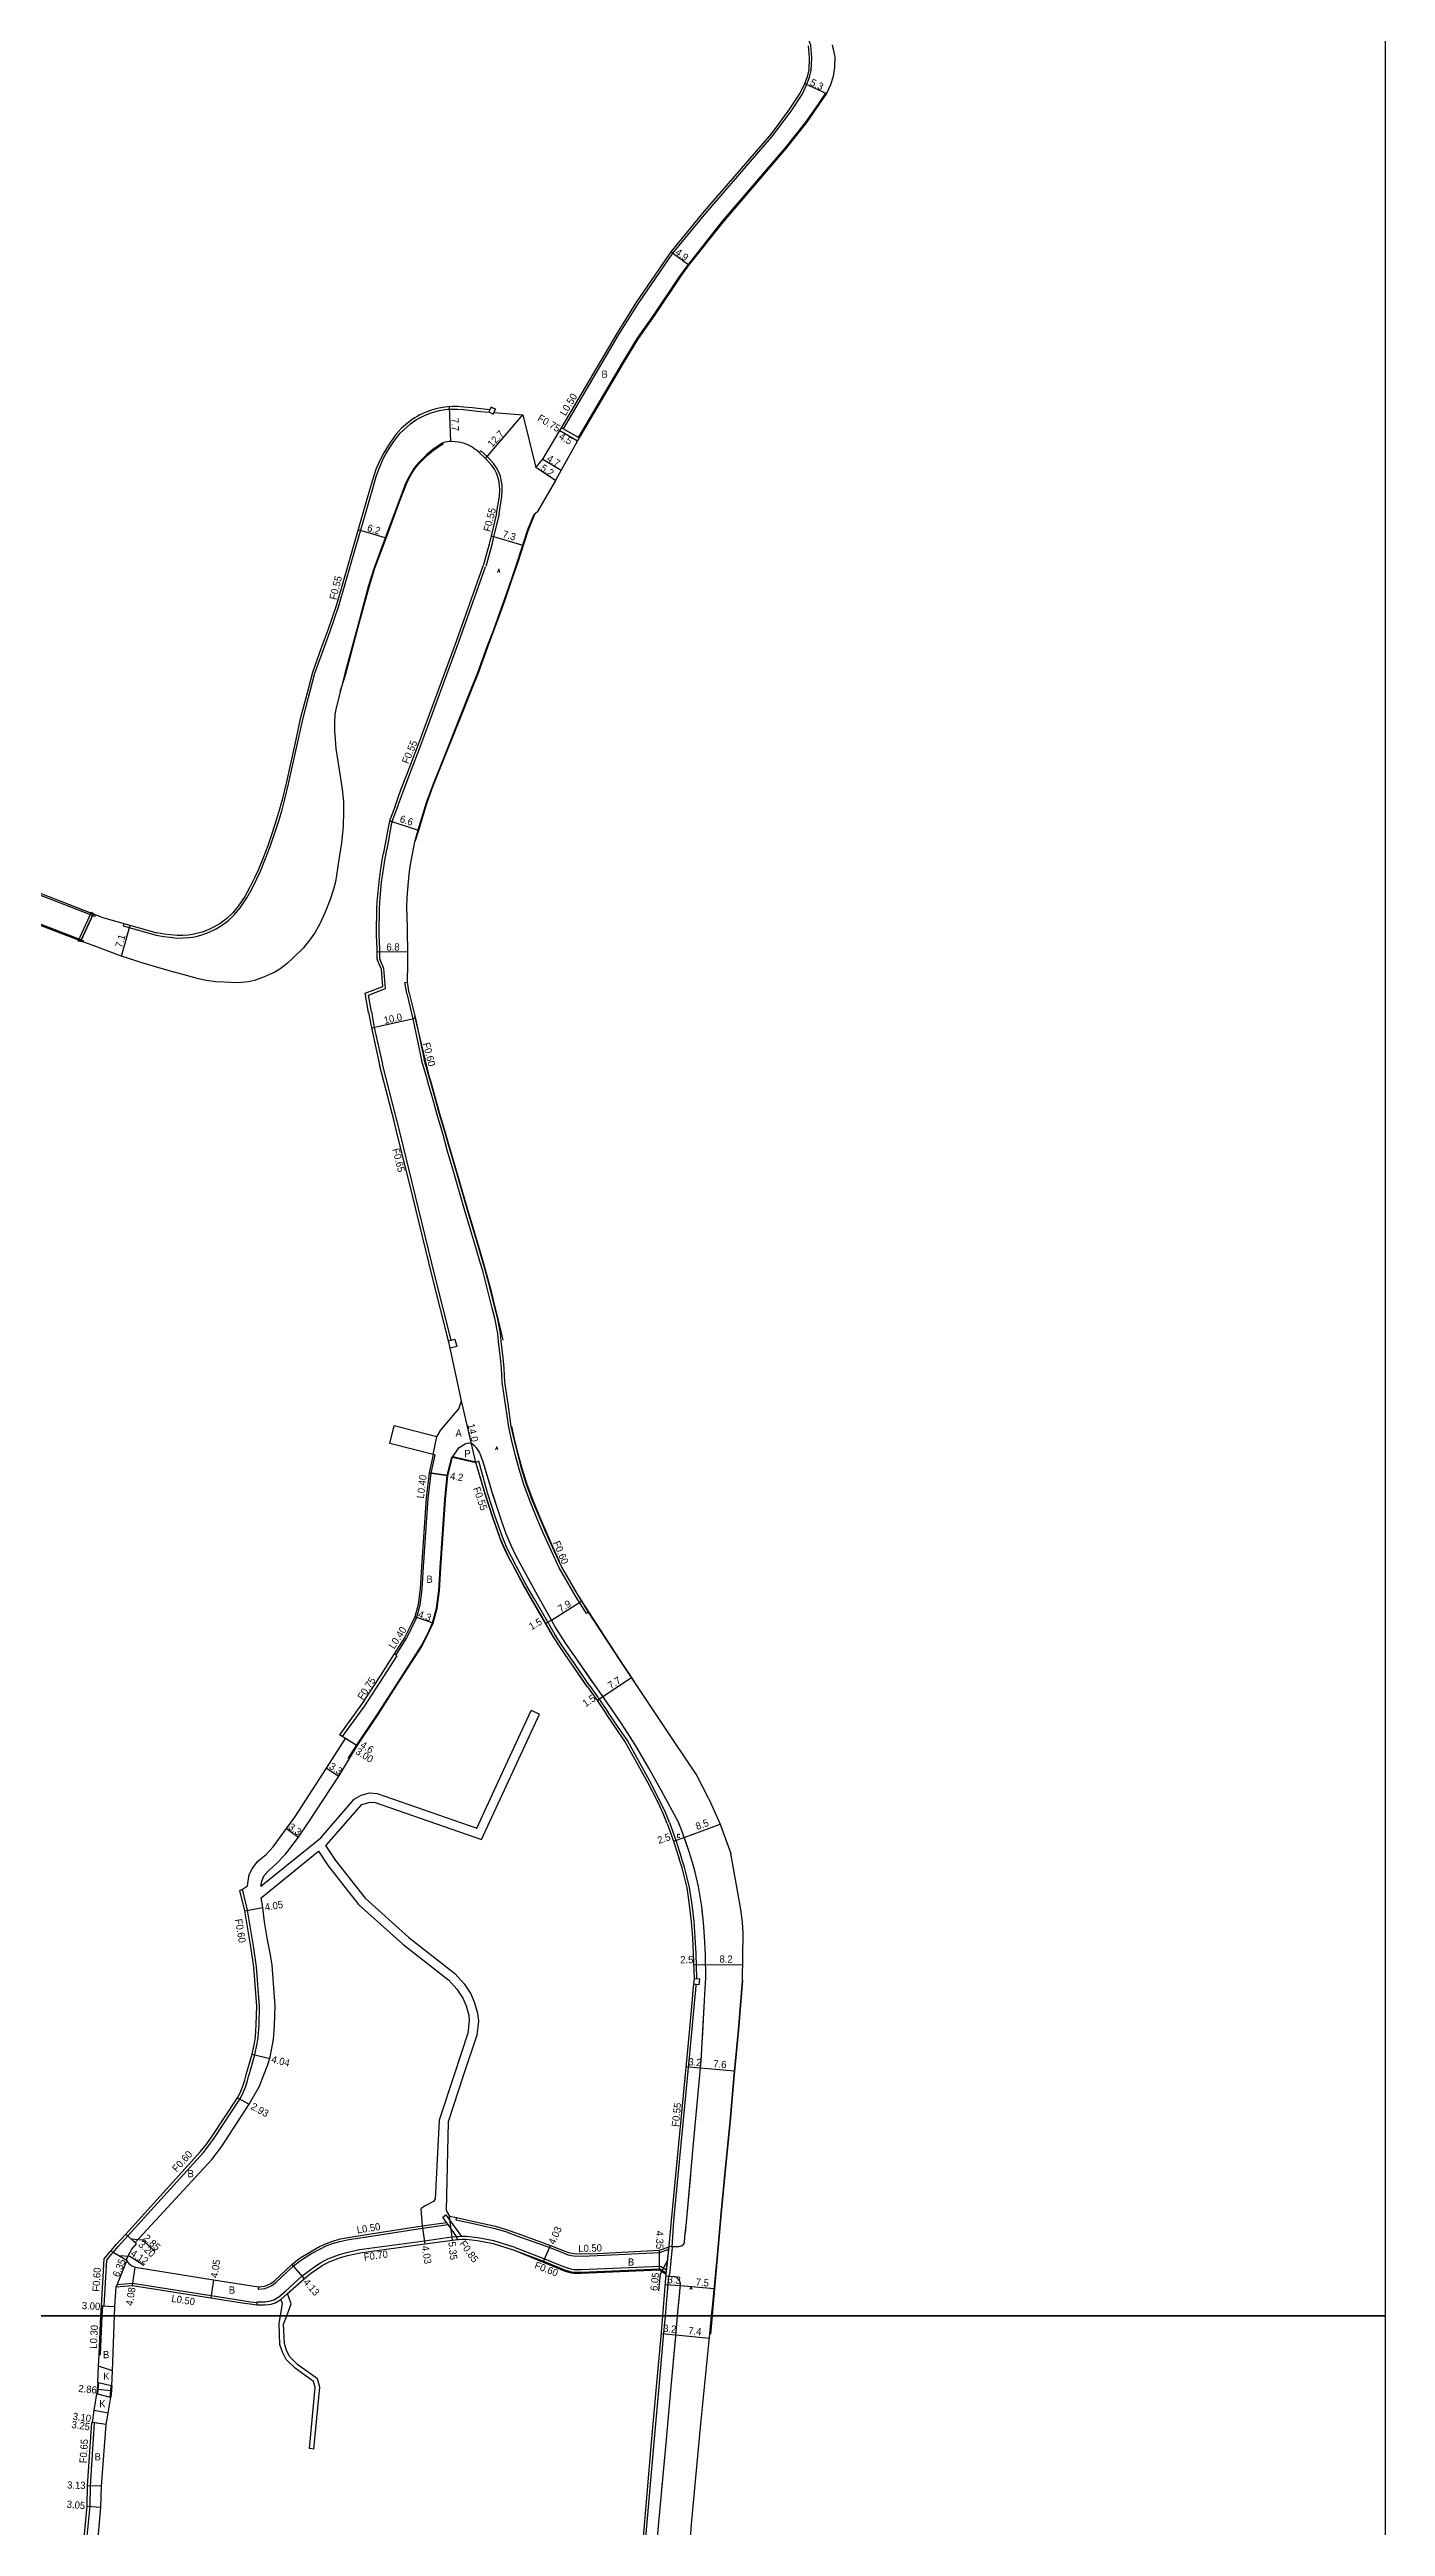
# Model space of a CAD drawing. Header units: metres. Extents: x -25600 to -24000, y -82800 to -81000.
# Drawn here: x -24296 to -24000, y -82247 to -81698 of the extents above; entities that cross this region are included whole.
import ezdxf

# ---------------------------------------------------------------- set-up
doc = ezdxf.new("R2010")
doc.units = ezdxf.units.M
doc.header["$LTSCALE"] = 2.5
for name, color, linetype in [('側溝・桝', 7, 'Continuous'), ('図郭', 7, 'Continuous'), ('幅員', 7, 'Continuous'), ('歩道・分離帯・安全施設', 7, 'Continuous'), ('舗装', 7, 'Continuous'), ('道路', 7, 'Continuous')]:
    doc.layers.add(name, color=color, linetype=linetype)
doc.styles.get("Standard").update_dxf_attribs({"font": ''})
doc.styles.add('YOKO_DECO', font='txt.shx', dxfattribs={"bigfont": 'extfont.shx'})
doc.styles.get('Standard').set_extended_font_data('@MS PGothic')

msp = doc.modelspace()

# ---------------------------------------------------------------- linework, layer by layer
at = {"layer": '側溝・桝'}
for points in [[(-24182.03, -81782.31), (-24169.76, -81761.46), (-24165.52, -81754.67), (-24157.82, -81743.44), (-24150.43, -81734.47), (-24135.95, -81717.79), (-24134.5, -81715.83), (-24131.65, -81711.99), (-24129.17, -81708.3), (-24128.12, -81706.03), (-24127.56, -81704.48), (-24127.17, -81702.98), (-24127.02, -81700.19), (-24127.28, -81697.39), (-24128.82, -81693.54), (-24130.38, -81690.65), (-24132.02, -81688.31), (-24133.89, -81686.31), (-24135.48, -81684.94), (-24139.06, -81682.85), (-24141.26, -81681.32)], [(-24756.43, -81716.39), (-24754.19, -81717.24), (-24719.94, -81730.46), (-24671, -81749.28), (-24624.94, -81766.81), (-24578.21, -81784.67), (-24529.8, -81803.21), (-24482.82, -81821.13), (-24435.14, -81839.33), (-24388.18, -81857.33), (-24339.94, -81875.86), (-24312.39, -81886.37), (-24288.4, -81895.58), (-24288.5, -81895.86)], [(-24272.23, -81894.41), (-24270.56, -81894.69), (-24269.13, -81894.87), (-24267.59, -81895.03), (-24266.33, -81895.02), (-24265.01, -81894.93), (-24264.11, -81894.8), (-24263.1, -81894.58), (-24261.89, -81894.24), (-24260.49, -81893.72), (-24259.12, -81893.07), (-24257.75, -81892.25), (-24256.26, -81891.12), (-24254.88, -81889.82), (-24253.65, -81888.34), (-24252.15, -81886.13), (-24251.1, -81884.19), (-24249.99, -81881.96), (-24249.14, -81880.2), (-24248.02, -81877.46), (-24247.03, -81874.79), (-24246.07, -81871.93), (-24245.04, -81868.86), (-24244.37, -81866.62), (-24243.84, -81864.58), (-24242.88, -81860.58), (-24242.04, -81856.92), (-24241.02, -81852.24), (-24239.8, -81846.66), (-24238.51, -81841.78), (-24237.1, -81836.41), (-24235.22, -81831.18), (-24233.74, -81827.09), (-24231.81, -81821.48), (-24228.98, -81811.73), (-24225.91, -81801.1), (-24224.3, -81795.54), (-24223.52, -81792.88), (-24223.04, -81791.49), (-24222.53, -81790.2), (-24221.95, -81788.96), (-24221.38, -81787.88), (-24220.51, -81786.46), (-24219.9, -81785.56), (-24219.26, -81784.63), (-24218.71, -81783.92), (-24218.19, -81783.31), (-24217.5, -81782.58), (-24216.69, -81781.84), (-24215.9, -81781.23), (-24215.23, -81780.72), (-24214.66, -81780.35), (-24214.14, -81780.04), (-24213.57, -81779.74), (-24212.97, -81779.43), (-24212.28, -81779.14), (-24211.35, -81778.78), (-24210.35, -81778.48), (-24209.54, -81778.27), (-24208.68, -81778.11), (-24207.67, -81777.98), (-24206.61, -81777.94), (-24205.54, -81777.96), (-24204.19, -81778.04), (-24202.36, -81778.26), (-24200.41, -81778.45), (-24198.46, -81778.64)], [(-24182.84, -81782.7), (-24178.96, -81784.99)], [(-24182.46, -81782.06), (-24182.03, -81782.31), (-24178.58, -81784.34)], [(-24196.31, -81801.17), (-24196.3, -81801.13), (-24195.69, -81797.3), (-24195.61, -81795.72), (-24195.64, -81794.8), (-24195.74, -81793.96), (-24196.03, -81792.76), (-24196.39, -81791.88), (-24196.87, -81790.94), (-24197.46, -81790.09), (-24198.9, -81788.5), (-24200.32, -81787.18), (-24200.7, -81787.59)], [(-24196.31, -81801.17), (-24197.51, -81806.12), (-24197.94, -81807.96), (-24199.28, -81812.8)], [(-24218.82, -81866), (-24217.51, -81862.41), (-24216.33, -81859.26), (-24213.44, -81851.73), (-24205.24, -81829.47), (-24199.29, -81812.84)], [(-24218.83, -81866.02), (-24219.88, -81868.9), (-24220.2, -81869.99), (-24221.2, -81875.46)], [(-24222.81, -81896.71), (-24222.82, -81896.44), (-24222.88, -81893.84), (-24222.8, -81888.63), (-24222.75, -81887.04), (-24222.32, -81882.67), (-24222, -81880.28), (-24221.64, -81877.86), (-24221.2, -81875.46)], [(-24285.73, -81889.91), (-24285.86, -81890.24), (-24293.8, -81887.16), (-24302.59, -81883.75)], [(-24279.41, -81891.82), (-24279.57, -81892.36), (-24272.23, -81894.41)], [(-24224.58, -81911.39), (-24225.25, -81907.65), (-24221.43, -81906.22), (-24221.84, -81901.76), (-24222.65, -81899.82)], [(-24222.81, -81896.71), (-24222.79, -81899.45), (-24222.65, -81899.82)], [(-24216.77, -81907.31), (-24217.2, -81904.9), (-24216.61, -81904.8)], [(-24224.58, -81911.39), (-24223.97, -81914.8), (-24222.15, -81922.95)], [(-24216.77, -81907.31), (-24215.39, -81912.95), (-24213.47, -81922.07)], [(-24206.9, -81984.04), (-24210.53, -81969.73), (-24215.55, -81949.16), (-24218.16, -81938.55), (-24218.95, -81935.37), (-24222.15, -81922.95)], [(-24176.47, -82044.24), (-24176.97, -82044.56), (-24179.25, -82040.94), (-24181.18, -82037.59), (-24183, -82034.41), (-24184.73, -82030.78), (-24186.35, -82027.17), (-24187.71, -82023.98), (-24189.43, -82019.78), (-24190.83, -82015.97), (-24191.89, -82012.63), (-24192.74, -82009.34), (-24193.56, -82006.06), (-24194.18, -82003.27), (-24194.9, -81998.25), (-24195.23, -81995.83), (-24195.59, -81993.35), (-24195.68, -81991.9), (-24195.8, -81990.26), (-24195.98, -81988.01), (-24196.46, -81984.36), (-24196.6, -81982.56), (-24197.25, -81979.18), (-24197.85, -81976.95), (-24198.73, -81973.42), (-24199.26, -81971.34), (-24199.94, -81968.67), (-24200.49, -81966.86), (-24201.46, -81963.51), (-24202.31, -81960.58), (-24204.03, -81954.91), (-24206.3, -81946.96), (-24207.79, -81941.95), (-24208.8, -81938.32), (-24210.04, -81934.14), (-24211.01, -81930.62), (-24211.87, -81927.67), (-24212.42, -81925.71), (-24213.47, -81922.07)], [(-24210.52, -82009.45), (-24211.4, -82013.5), (-24212.09, -82019.07), (-24213.1, -82034.21), (-24213.41, -82039.12), (-24213.85, -82042.67), (-24214.59, -82045.4), (-24215.44, -82047.17), (-24216.8, -82049.96), (-24219.21, -82053.69)], [(-24210.52, -82009.45), (-24210.91, -82009.37)], [(-24188.47, -82041.41), (-24190.13, -82038.49), (-24192.43, -82034.16), (-24193.57, -82032.03), (-24194.34, -82030.43), (-24195.39, -82028.04), (-24196.15, -82025.97), (-24197.16, -82023.05), (-24198.85, -82017.86), (-24200.78, -82010.86), (-24201.47, -82011.12)], [(-24188.47, -82041.41), (-24183.97, -82049.21)], [(-24176.29, -82060.46), (-24180.45, -82054.47), (-24182.34, -82051.67), (-24183.97, -82049.21)], [(-24218.92, -82053.88), (-24222.05, -82058.72), (-24226.08, -82064.96), (-24231.03, -82071.77)], [(-24218.92, -82053.88), (-24219.21, -82053.69), (-24219.55, -82053.47)], [(-24176.29, -82060.46), (-24174.12, -82063.49), (-24172.12, -82066.46)], [(-24158.58, -82090.82), (-24159.45, -82088.56), (-24160.63, -82086.16), (-24162.89, -82081.67), (-24167.9, -82072.65), (-24170.08, -82069.48), (-24172.12, -82066.46)], [(-24158.58, -82090.82), (-24157.16, -82094.74), (-24155.93, -82098.69)], [(-24152.48, -82125.38), (-24152.48, -82125.34), (-24152.68, -82119.91), (-24152.86, -82116.22), (-24153.13, -82112.64), (-24153.57, -82108.93), (-24154.11, -82105.17), (-24154.71, -82102.75), (-24155.27, -82100.69), (-24155.93, -82098.69)], [(-24251.69, -82146.68), (-24250.41, -82142.23), (-24249.91, -82139.74), (-24249.69, -82138.41), (-24249.48, -82135.58), (-24249.34, -82131.46), (-24250.01, -82122.77), (-24250.6, -82118.66), (-24252.02, -82110.23), (-24253.15, -82105.53)], [(-24157.97, -82184.81), (-24157.59, -82178.98), (-24156.11, -82163.55), (-24153.89, -82140.46), (-24152.93, -82130.06), (-24152.77, -82127.9), (-24152.63, -82126.68)], [(-24282.14, -82186.39), (-24281.8, -82185.98), (-24280.66, -82184.63), (-24278.55, -82182.3), (-24261.76, -82163.83), (-24260.37, -82162.03), (-24259.42, -82160.68), (-24253.74, -82152.06), (-24253.12, -82150.91), (-24252.49, -82149.39), (-24252.06, -82148), (-24251.71, -82146.74), (-24251.69, -82146.68)], [(-24249.62, -82193.59), (-24249.64, -82194.1), (-24248.09, -82193.93), (-24246.63, -82193.31), (-24245.72, -82192.65), (-24241.89, -82189.05), (-24240.27, -82187.75), (-24237.98, -82186.32), (-24235.89, -82185.15), (-24234.58, -82184.53), (-24233.23, -82184.01), (-24231.58, -82183.52), (-24229.61, -82183.15), (-24225.61, -82182.51), (-24213.29, -82180.59), (-24207.59, -82179.81)], [(-24213.36, -82180.09), (-24207.92, -82179.35)], [(-24205.71, -82182.43), (-24207.59, -82179.81), (-24207.92, -82179.35), (-24208.77, -82178.16), (-24208.09, -82177.65), (-24204.64, -82182.47)], [(-24205.74, -82178.26), (-24205.88, -82178.74), (-24202.32, -82179.52), (-24197.2, -82180.65), (-24194.65, -82181.44), (-24192.37, -82182.28), (-24185.09, -82184.92), (-24181.93, -82186.17), (-24181.08, -82186.51), (-24179.84, -82186.7), (-24178.09, -82186.82), (-24174.56, -82186.69), (-24160.71, -82185.99), (-24158.72, -82185.29)], [(-24283.2, -82187.66), (-24282.14, -82186.39)], [(-24243.64, -82194.58), (-24239.96, -82191.26), (-24238.53, -82190.09), (-24237.09, -82189.1), (-24235.84, -82188.28), (-24234.22, -82187.43), (-24231.9, -82186.5), (-24230.09, -82185.98), (-24227.22, -82185.34), (-24212.83, -82183.38), (-24206.75, -82182.54), (-24205.71, -82182.43), (-24205.64, -82183.13)], [(-24192.72, -82184.89), (-24192.73, -82184.89), (-24197.48, -82183.42), (-24201, -82182.74), (-24203.57, -82182.46), (-24204.51, -82182.46), (-24205.26, -82182.5), (-24205.52, -82182.51), (-24205.7, -82182.53)], [(-24192.94, -82185.45), (-24186.49, -82187.94), (-24182.87, -82189.42), (-24181.82, -82189.83), (-24180.61, -82190.22), (-24179.75, -82190.35), (-24178.16, -82190.37), (-24160.74, -82189.61), (-24159.27, -82190.5)], [(-24192.72, -82184.89), (-24186.27, -82187.39), (-24182.65, -82188.86), (-24181.62, -82189.27), (-24180.47, -82189.64), (-24179.7, -82189.75), (-24178.16, -82189.77), (-24160.59, -82189), (-24159.2, -82189.84)], [(-24159.2, -82189.84), (-24158.72, -82185.29), (-24158.67, -82184.74)], [(-24157.97, -82184.81), (-24158.6, -82190.83)], [(-24284.38, -82197.8), (-24284.08, -82197.81), (-24283.78, -82197.83), (-24283.2, -82187.66)], [(-24159.47, -82200), (-24158.69, -82191.28), (-24158.6, -82190.83)], [(-24159.29, -82190.76), (-24159.27, -82190.5)], [(-24281.13, -82193.57), (-24280.92, -82193.05)], [(-24280.92, -82193.05), (-24277.5, -82192.77), (-24260.09, -82195.52), (-24253.15, -82196.62), (-24251.33, -82196.9), (-24249.86, -82197.08)], [(-24249.9, -82197.58), (-24249.86, -82197.08), (-24249.85, -82196.88)], [(-24249.85, -82196.88), (-24248.14, -82196.91), (-24246.95, -82196.72), (-24246.21, -82196.49), (-24245.07, -82195.81)], [(-24245.07, -82195.81), (-24243.64, -82194.58)], [(-24244.66, -82196.39), (-24243.18, -82195.1)], [(-24284.87, -82208.54), (-24284.57, -82208.56), (-24284.18, -82200)], [(-24284.18, -82200), (-24284.08, -82197.81)], [(-24165.59, -82268.67), (-24165.39, -82266.72), (-24163.92, -82250.81), (-24161.98, -82228.08), (-24160.87, -82215.74), (-24159.88, -82204.61), (-24159.47, -82200)], [(-24282.15, -82266.85), (-24282.53, -82266.53), (-24288.81, -82262.14), (-24288.39, -82257.65), (-24286.87, -82242.15), (-24286.81, -82237.67), (-24285.88, -82223.69)], [(-24285.88, -82223.69), (-24286.37, -82223.62)]]:
    msp.add_lwpolyline(points, dxfattribs=at)
for points in [[(-24198.04, -81777.52), (-24198.58, -81778.58), (-24197.65, -81779.05), (-24197.11, -81777.99)], [(-24207.52, -81984.2), (-24206.08, -81983.84), (-24205.68, -81985.45), (-24207.12, -81985.81)], [(-24153.02, -82125.31), (-24151.9, -82125.44), (-24152.05, -82126.74), (-24153.17, -82126.62)]]:
    msp.add_lwpolyline(points, close=True, dxfattribs=at)
at = {"layer": '図郭'}
for points in [[(-24800, -82200), (-24000, -82200), (-24000, -81600), (-24800, -81600)], [(-24800, -82800), (-24000, -82800), (-24000, -82200), (-24800, -82200)]]:
    msp.add_lwpolyline(points, close=True, dxfattribs=at)
at = {"layer": '幅員'}
for points in [[(-24128.58, -81705.84), (-24123.78, -81708.07)], [(-24158.22, -81743.13), (-24154.27, -81746.04)], [(-24206.98, -81785.13), (-24207.31, -81777.41)], [(-24199.29, -81788.89), (-24191.03, -81779.22)], [(-24182.84, -81782.7), (-24178.96, -81784.99)], [(-24183.84, -81793.74), (-24188.17, -81790.87)], [(-24186.6, -81789.04), (-24182.56, -81791.44)], [(-24221.53, -81806.43), (-24227.53, -81804.7)], [(-24198.06, -81805.99), (-24191.05, -81808.05)], [(-24220.52, -81869.07), (-24214.25, -81871.12)], [(-24279.95, -81899.04), (-24278.04, -81892.2)], [(-24223.36, -81898.12), (-24216.56, -81898.01)], [(-24224.59, -81914.93), (-24214.82, -81912.8)], [(-24201.47, -82011.12), (-24204.66, -81997.49)], [(-24207.64, -82014.02), (-24211.8, -82013.44)], [(-24184.72, -82045.99), (-24178.02, -82041.78)], [(-24210.91, -82046.7), (-24214.97, -82045.26)], [(-24186.02, -82046.74), (-24184.72, -82045.99)], [(-24173.34, -82062.94), (-24166.95, -82058.73)], [(-24174.57, -82063.78), (-24173.34, -82062.94)], [(-24227.77, -82073.81), (-24231.67, -82071.38)], [(-24227.77, -82073.81), (-24230.31, -82072.22)], [(-24234.55, -82078.78), (-24231.77, -82080.55)], [(-24243.37, -82092.14), (-24240.7, -82094.08)], [(-24155.31, -82094.11), (-24147.33, -82091.18)], [(-24157.68, -82094.91), (-24155.31, -82094.11)], [(-24252.61, -82110.35), (-24248.62, -82109.66)], [(-24153.13, -82122.28), (-24150.59, -82122.23)], [(-24150.59, -82122.23), (-24142.37, -82122.31)], [(-24251, -82142.09), (-24247.07, -82143.04)], [(-24154.85, -82144.8), (-24151.7, -82145.09)], [(-24151.7, -82145.09), (-24144.17, -82145.8)], [(-24254.26, -82151.75), (-24251.69, -82153.17)], [(-24213.36, -82180.09), (-24212.73, -82184.07)], [(-24206.66, -82183.24), (-24207.26, -82177.92)], [(-24282.26, -82185.59), (-24278.72, -82187.7)], [(-24280.49, -82186.65), (-24278.12, -82186.79), (-24274.95, -82188.83)], [(-24278.99, -82181.9), (-24276.62, -82184.05)], [(-24278.99, -82181.9), (-24276.88, -82183.81)], [(-24277.81, -82182.97), (-24275.28, -82183.22), (-24272.52, -82185.73)], [(-24186.57, -82188.13), (-24184.92, -82184.45)], [(-24160.8, -82189.84), (-24160.81, -82185.49)], [(-24159.29, -82190.76), (-24158.67, -82184.74)], [(-24278.72, -82187.7), (-24281.13, -82193.57)], [(-24277.52, -82193.28), (-24276.89, -82189.24)], [(-24259.53, -82192.01), (-24260.17, -82196.01)], [(-24242.22, -82188.68), (-24239.5, -82191.79)], [(-24158.98, -82187.75), (-24160.66, -82190.76), (-24161.04, -82194.46)], [(-24159.47, -82193.04), (-24156.15, -82193.3)], [(-24156.15, -82193.3), (-24148.64, -82193.99)], [(-24284.38, -82197.8), (-24281.38, -82197.96)], [(-24160.36, -82203.94), (-24157.16, -82204.25)], [(-24157.16, -82204.25), (-24149.76, -82204.98)], [(-24282.33, -82216.62), (-24285.17, -82216.33)], [(-24283.3, -82224.06), (-24286.52, -82223.6)], [(-24283.3, -82224.06), (-24286.37, -82223.62)], [(-24284.33, -82237.75), (-24287.45, -82237.64)], [(-24287.52, -82242.12), (-24284.48, -82242.39)]]:
    msp.add_lwpolyline(points, dxfattribs=at)
at = {"layer": '歩道・分離帯・安全施設'}
for points in [[(-24178.71, -81784.26), (-24168.97, -81767.7), (-24165.63, -81762.27), (-24161.96, -81756.98), (-24156.11, -81748.33), (-24154.39, -81745.95), (-24146.83, -81736.37), (-24132.93, -81720.19), (-24128.34, -81714.41), (-24125.59, -81710.44), (-24123.91, -81708)], [(-24231.49, -81840.54), (-24230.28, -81836.51), (-24227.35, -81825.64), (-24225.03, -81817.07), (-24223.79, -81813.15), (-24221.33, -81806.5), (-24218.35, -81798.5), (-24216.81, -81794.49), (-24216.24, -81793.32), (-24215.75, -81792.42), (-24215.03, -81791.23), (-24214.5, -81790.57), (-24213.92, -81789.9), (-24212.92, -81788.87), (-24212.15, -81788.14), (-24211.28, -81787.39), (-24210.56, -81786.85), (-24208.59, -81785.53)], [(-24212.22, -81865.05), (-24210.88, -81861.33), (-24207.92, -81853.94), (-24204.86, -81846.25), (-24202.57, -81840.54), (-24200.9, -81836.33), (-24198.8, -81830.54), (-24197.45, -81826.96), (-24196.01, -81823.05), (-24194.92, -81819.93), (-24193.39, -81815.5), (-24192.12, -81811.76), (-24190.62, -81807.19), (-24189.78, -81804.66), (-24188.4, -81801.24), (-24188.28, -81801.03)], [(-24214.79, -81873.46), (-24214.11, -81871.15), (-24212.22, -81865.04)], [(-24195.44, -81984.03), (-24195.8, -81982.45), (-24196.6, -81979.03), (-24197.14, -81976.76), (-24198.02, -81973.24), (-24198.55, -81971.14), (-24199.3, -81968.48), (-24199.82, -81966.64), (-24200.8, -81963.31), (-24201.65, -81960.39), (-24203.36, -81954.71), (-24205.7, -81946.79), (-24207.16, -81941.77), (-24208.19, -81938.15), (-24209.4, -81933.96), (-24210.39, -81930.45), (-24211.23, -81927.48), (-24211.76, -81925.52), (-24212.71, -81921.86), (-24214.15, -81915.62), (-24214.94, -81912.23)], [(-24182.9, -82033.05), (-24184.08, -82030.48), (-24185.69, -82026.9), (-24187.05, -82023.7), (-24188.77, -82019.52), (-24190.16, -82015.74), (-24191.21, -82012.43), (-24192.05, -82009.17), (-24192.87, -82005.9), (-24193.48, -82003.12)], [(-24229.74, -82076.64), (-24227.89, -82073.73), (-24223.25, -82066.84), (-24219.19, -82060.57), (-24213.53, -82051.8), (-24212.05, -82048.79), (-24211.05, -82046.64), (-24210.16, -82043.4), (-24209.68, -82039.47), (-24209.36, -82034.46), (-24208.36, -82019.39), (-24207.79, -82013.99), (-24206.76, -82009.89)], [(-24206.62, -82009.92), (-24205.12, -82007.83), (-24203.85, -82006.96), (-24203.06, -82006.79), (-24202.47, -82006.85)], [(-24206.52, -82009.79), (-24201.43, -82010.97)], [(-24158.61, -82184.61), (-24158.08, -82184.68), (-24157.14, -82184.68), (-24156.82, -82184.66), (-24156.52, -82184.64), (-24156.22, -82184.58), (-24155.99, -82184.52), (-24155.74, -82184.41), (-24155.54, -82184.26), (-24155.35, -82184.01), (-24155.27, -82183.76), (-24155.15, -82182.55), (-24154.78, -82179.25), (-24153.32, -82162.67), (-24151.56, -82143.56), (-24150.78, -82130.23), (-24150.65, -82127.56), (-24150.52, -82125.2), (-24150.63, -82120.08), (-24150.84, -82115.97), (-24151.02, -82112.93), (-24151.44, -82109.37), (-24152.16, -82104.99), (-24152.89, -82101.79), (-24153.47, -82099.67), (-24154.22, -82097.33), (-24155.59, -82093.28), (-24156.59, -82090.74), (-24160.32, -82083.77), (-24163.16, -82078.75), (-24166.02, -82073.81), (-24169.2, -82068.92), (-24171.27, -82065.9), (-24179.46, -82054.14), (-24181.49, -82051.16), (-24183.86, -82047.49), (-24185.76, -82044.19), (-24187.73, -82040.66), (-24191.65, -82033.51), (-24192.7, -82031.57), (-24193.67, -82029.47), (-24194.72, -82026.89), (-24195.4, -82025.04), (-24196.29, -82022.44), (-24197.76, -82017.99), (-24199.82, -82010.96), (-24200.4, -82009.43), (-24200.63, -82008.84), (-24200.84, -82008.49), (-24201.14, -82008.13), (-24201.38, -82007.82), (-24201.67, -82007.52), (-24202.02, -82007.19), (-24202.47, -82006.85)], [(-24198, -82017.17), (-24199.82, -82010.96), (-24200.4, -82009.43), (-24200.63, -82008.84), (-24200.84, -82008.49), (-24201.14, -82008.13), (-24201.38, -82007.82), (-24201.67, -82007.52), (-24202.02, -82007.19), (-24202.47, -82006.85)], [(-24158.08, -82184.68), (-24157.14, -82184.68), (-24156.82, -82184.66), (-24156.52, -82184.64), (-24156.22, -82184.58), (-24155.99, -82184.52), (-24155.74, -82184.41), (-24155.54, -82184.26), (-24155.35, -82184.01), (-24155.27, -82183.76), (-24155.15, -82182.55), (-24154.78, -82179.25), (-24153.32, -82162.67), (-24151.56, -82143.56), (-24150.78, -82130.23), (-24150.65, -82127.56), (-24150.52, -82125.2), (-24150.63, -82120.08), (-24150.84, -82115.97), (-24151.02, -82112.93), (-24151.44, -82109.37), (-24152.16, -82104.99), (-24152.89, -82101.79), (-24153.47, -82099.67), (-24154.22, -82097.33), (-24155.59, -82093.28), (-24156.59, -82090.74), (-24160.32, -82083.77), (-24163.16, -82078.75), (-24166.02, -82073.81), (-24169.2, -82068.92), (-24171.27, -82065.9), (-24179.46, -82054.14), (-24181.49, -82051.16), (-24183.86, -82047.49), (-24185.76, -82044.19), (-24187.73, -82040.66), (-24191.65, -82033.51), (-24192.7, -82031.57), (-24193.67, -82029.47), (-24194.72, -82026.89), (-24195.4, -82025.04), (-24196.29, -82022.44), (-24197.76, -82017.99), (-24199.82, -82010.96), (-24200.4, -82009.43), (-24200.63, -82008.84), (-24200.84, -82008.49), (-24201.14, -82008.13), (-24201.38, -82007.82), (-24201.67, -82007.52), (-24202.02, -82007.19), (-24202.47, -82006.85)], [(-24201.32, -82011.82), (-24199.47, -82018.04), (-24197.77, -82023.26), (-24196.76, -82026.18), (-24195.99, -82028.28), (-24194.93, -82030.7), (-24194.14, -82032.32), (-24193.66, -82033.21)], [(-24192.32, -82032.27), (-24192.7, -82031.57), (-24193.67, -82029.47), (-24194.72, -82026.89), (-24195.4, -82025.04), (-24196.29, -82022.44), (-24197.72, -82018.13)], [(-24184.5, -82046.37), (-24185.76, -82044.19), (-24187.73, -82040.66), (-24191.65, -82033.51), (-24191.94, -82032.97)], [(-24193.11, -82034.17), (-24190.67, -82038.79), (-24189, -82041.72)], [(-24189, -82041.72), (-24184.43, -82049.63)], [(-24166.4, -82059.55), (-24169.47, -82054.9), (-24176.44, -82044.21), (-24178.7, -82040.61), (-24178.84, -82040.38)], [(-24184.43, -82049.63), (-24182.87, -82052.02), (-24180.95, -82054.82), (-24176.94, -82060.6)], [(-24175.52, -82059.8), (-24179.46, -82054.14), (-24181.49, -82051.16), (-24183.86, -82047.49), (-24184, -82047.23)], [(-24169.11, -82069.05), (-24169.2, -82068.92), (-24171.27, -82065.9), (-24173.35, -82062.92)], [(-24166.01, -82073.84), (-24166.02, -82073.81), (-24166.66, -82072.83)], [(-24160.3, -82083.81), (-24160.32, -82083.77), (-24163.16, -82078.75), (-24164.55, -82076.35)], [(-24155.44, -82093.73), (-24155.59, -82093.28), (-24156.53, -82090.9)], [(-24151.44, -82109.37), (-24152.16, -82104.99), (-24152.89, -82101.79), (-24153.47, -82099.67), (-24154.22, -82097.33), (-24155.12, -82094.66)], [(-24150.54, -82125.56), (-24150.52, -82125.2), (-24150.63, -82120.08), (-24150.84, -82115.97), (-24151.02, -82112.93), (-24151.32, -82110.38)], [(-24142.37, -82125.76), (-24143.3, -82136.73), (-24144.23, -82146.69), (-24145.13, -82157), (-24146.13, -82167.28), (-24147.11, -82177.27), (-24148, -82187.32), (-24148.89, -82197.33), (-24149.13, -82200)], [(-24151.27, -82138.67), (-24150.78, -82130.23), (-24150.65, -82127.56), (-24150.6, -82126.55)], [(-24153.33, -82162.74), (-24153.32, -82162.67), (-24151.56, -82143.56), (-24151.5, -82142.67)], [(-24155.05, -82181.68), (-24154.78, -82179.25), (-24153.87, -82168.86)], [(-24155.3, -82183.84), (-24155.27, -82183.76), (-24155.15, -82182.55)], [(-24156.76, -82200), (-24156.17, -82193.81), (-24156.15, -82193.3), (-24156.15, -82192.88), (-24156.19, -82192.59), (-24156.26, -82192.34), (-24156.33, -82192.21), (-24156.4, -82192.08), (-24156.5, -82191.96), (-24156.68, -82191.79), (-24156.88, -82191.62), (-24157.11, -82191.48), (-24157.31, -82191.39), (-24157.52, -82191.35), (-24158.69, -82191.27), (-24159.33, -82191.21)], [(-24156.76, -82200), (-24156.17, -82193.81), (-24156.15, -82193.3), (-24156.15, -82192.88), (-24156.19, -82192.59), (-24156.26, -82192.34), (-24156.33, -82192.21), (-24156.4, -82192.08), (-24156.5, -82191.96), (-24156.68, -82191.79), (-24156.88, -82191.62), (-24157.11, -82191.48), (-24157.31, -82191.39), (-24157.52, -82191.35), (-24158.69, -82191.27)], [(-24156.76, -82200), (-24156.27, -82194.85)], [(-24156.17, -82193.81), (-24156.15, -82193.3), (-24156.15, -82192.88), (-24156.19, -82192.59)], [(-24161.38, -82250.53), (-24159.31, -82228.19), (-24158.18, -82215.69), (-24157.18, -82204.53), (-24156.76, -82200)], [(-24161.38, -82250.53), (-24159.31, -82228.19), (-24158.18, -82215.69), (-24157.18, -82204.53), (-24156.76, -82200)], [(-24157.67, -82209.94), (-24157.18, -82204.53), (-24156.76, -82200)], [(-24149.13, -82200), (-24149.49, -82204.08)], [(-24159.38, -82228.89), (-24159.31, -82228.19), (-24158.18, -82215.69), (-24157.75, -82210.89)], [(-24160.34, -82239.27), (-24160.12, -82236.86)]]:
    msp.add_lwpolyline(points, dxfattribs=at)
at = {"layer": '舗装'}
for points in [[(-24286.19, -81889.72), (-24288.97, -81895.68)], [(-24210.91, -82009.37), (-24210.11, -82005.44)], [(-24211.8, -82013.44), (-24207.64, -82014.02)], [(-24282.14, -82212.1), (-24284.99, -82211.14)], [(-24281.92, -82212.17), (-24282.14, -82212.1)], [(-24282.86, -82221.53), (-24285.97, -82220.98)]]:
    msp.add_lwpolyline(points, dxfattribs=at)
at = {"layer": '道路'}
for points in [[(-24286.18, -81896.68), (-24288.5, -81895.86), (-24312.5, -81886.65), (-24340.04, -81876.15), (-24388.29, -81857.61), (-24435.25, -81839.62), (-24482.93, -81821.41), (-24529.91, -81803.5), (-24578.32, -81784.95), (-24625.05, -81767.09), (-24671.11, -81749.57), (-24720.04, -81730.74), (-24753.16, -81718), (-24755.18, -81717.23), (-24759.21, -81715.71), (-24762.14, -81714.62), (-24766.69, -81712.7), (-24769.97, -81710.89), (-24777.56, -81706.04), (-24782.27, -81703.07), (-24800, -81692.22)], [(-24188.17, -81790.87), (-24186.6, -81789.04), (-24182.84, -81782.7), (-24182.46, -81782.06), (-24170.19, -81761.2), (-24165.94, -81754.39), (-24158.22, -81743.13), (-24150.81, -81734.14), (-24136.34, -81717.48), (-24134.9, -81715.53), (-24132.06, -81711.7), (-24129.61, -81708.05), (-24128.58, -81705.84), (-24128.04, -81704.34), (-24127.66, -81702.9), (-24127.53, -81700.2), (-24127.77, -81697.51)], [(-24122.54, -81697.32), (-24121.95, -81700), (-24122.02, -81702.25), (-24122.32, -81704.35), (-24122.94, -81706.19), (-24123.78, -81708.07), (-24125.47, -81710.53), (-24128.22, -81714.5), (-24132.82, -81720.29), (-24146.71, -81736.46), (-24154.27, -81746.04), (-24155.98, -81748.41), (-24161.83, -81757.07), (-24165.51, -81762.35), (-24168.84, -81767.78), (-24178.58, -81784.34), (-24178.96, -81784.99), (-24182.56, -81791.44), (-24183.84, -81793.74)], [(-24198.33, -81778.09), (-24200.36, -81777.89), (-24202.3, -81777.7), (-24204.14, -81777.49), (-24205.52, -81777.4), (-24206.62, -81777.38), (-24207.71, -81777.42), (-24208.76, -81777.56), (-24209.66, -81777.72), (-24210.51, -81777.94), (-24211.53, -81778.25), (-24212.49, -81778.62), (-24213.21, -81778.93), (-24213.83, -81779.24), (-24214.42, -81779.56), (-24214.95, -81779.88), (-24215.55, -81780.26), (-24216.24, -81780.79), (-24217.05, -81781.41), (-24217.89, -81782.18), (-24218.61, -81782.93), (-24219.15, -81783.56), (-24219.71, -81784.3), (-24220.36, -81785.24), (-24220.98, -81786.15), (-24221.87, -81787.6), (-24222.45, -81788.72), (-24223.05, -81789.98), (-24223.57, -81791.3), (-24224.06, -81792.71), (-24224.83, -81795.38), (-24226.45, -81800.95), (-24229.52, -81811.57), (-24232.35, -81821.31), (-24234.27, -81826.9), (-24235.75, -81830.99), (-24237.64, -81836.25), (-24239.05, -81841.64), (-24240.35, -81846.52), (-24241.57, -81852.12), (-24242.58, -81856.8), (-24243.42, -81860.46), (-24244.38, -81864.45), (-24244.91, -81866.47), (-24245.58, -81868.69), (-24246.6, -81871.75), (-24247.56, -81874.61), (-24248.54, -81877.26), (-24249.66, -81879.97), (-24250.49, -81881.71), (-24251.6, -81883.93), (-24252.63, -81885.83), (-24254.1, -81888), (-24255.29, -81889.43), (-24256.62, -81890.69), (-24258.06, -81891.79), (-24259.38, -81892.58), (-24260.71, -81893.2), (-24262.06, -81893.71), (-24263.24, -81894.04), (-24264.21, -81894.25), (-24265.07, -81894.37), (-24266.35, -81894.46), (-24267.56, -81894.47), (-24269.07, -81894.31), (-24270.48, -81894.14), (-24272.11, -81893.87)], [(-24198.33, -81778.09), (-24198.04, -81777.52), (-24197.11, -81777.99), (-24197.49, -81778.72), (-24191.03, -81779.22)], [(-24191.03, -81779.22), (-24188.17, -81790.87)], [(-24196.85, -81801.04), (-24196.25, -81797.24), (-24196.16, -81795.72), (-24196.19, -81794.84), (-24196.28, -81794.06), (-24196.56, -81792.93), (-24196.89, -81792.11), (-24197.35, -81791.23), (-24197.89, -81790.43), (-24199.29, -81788.89), (-24200.7, -81787.59), (-24201.04, -81787.28), (-24201.37, -81786.99), (-24201.8, -81786.71), (-24202.34, -81786.33), (-24203.09, -81785.94), (-24203.97, -81785.58), (-24204.78, -81785.36), (-24205.37, -81785.24), (-24206.02, -81785.16), (-24206.98, -81785.13), (-24207.33, -81785.15), (-24207.67, -81785.18), (-24208.22, -81785.26), (-24208.57, -81785.33), (-24208.95, -81785.51), (-24210.68, -81786.68), (-24211.41, -81787.23), (-24212.29, -81787.98), (-24213.07, -81788.72), (-24214.08, -81789.76), (-24214.66, -81790.43), (-24215.21, -81791.11), (-24215.93, -81792.32), (-24216.43, -81793.23), (-24217.01, -81794.4), (-24218.54, -81798.42), (-24221.53, -81806.43), (-24223.99, -81813.08), (-24225.24, -81817.01), (-24227.55, -81825.59), (-24230.48, -81836.46), (-24231.54, -81840.58), (-24232.47, -81844.35), (-24232.66, -81845.6), (-24232.74, -81847.3), (-24232.75, -81849.2), (-24232.63, -81851.09), (-24232.48, -81853.05), (-24231.7, -81857.81), (-24231.04, -81862.07), (-24230.77, -81864.81), (-24230.74, -81866.86), (-24230.83, -81870.31), (-24231.24, -81873.98), (-24231.84, -81878.17), (-24232.57, -81882.6), (-24232.95, -81884.19), (-24233.7, -81886.5), (-24234.79, -81889.32), (-24236.03, -81891.92), (-24237.15, -81893.88), (-24238.29, -81895.48), (-24239.66, -81897.18), (-24241.97, -81899.48), (-24243.21, -81900.63), (-24244.9, -81901.95), (-24245.95, -81902.6), (-24247.12, -81903.13), (-24248.48, -81903.69), (-24250.45, -81904.41), (-24251.83, -81904.69), (-24253.37, -81904.87), (-24254.46, -81904.93), (-24255.75, -81904.9), (-24257.27, -81904.83), (-24259.13, -81904.69), (-24261.09, -81904.45), (-24262.85, -81904.04), (-24266.08, -81903.18), (-24269.35, -81902.3), (-24275.62, -81900.48)], [(-24183.84, -81793.74), (-24187.78, -81800.61)], [(-24212.36, -81865), (-24211.01, -81861.28), (-24208.05, -81853.89), (-24204.99, -81846.2), (-24202.7, -81840.48), (-24201.03, -81836.28), (-24198.93, -81830.49), (-24197.58, -81826.92), (-24196.14, -81823), (-24195.05, -81819.89), (-24193.52, -81815.46), (-24192.26, -81811.71), (-24190.76, -81807.14), (-24189.91, -81804.61), (-24188.53, -81801.18), (-24187.78, -81800.61)], [(-24196.85, -81801.04), (-24198.06, -81805.99), (-24198.48, -81807.82), (-24199.81, -81812.65)], [(-24219.35, -81865.83), (-24218.04, -81862.22), (-24216.85, -81859.06), (-24213.96, -81851.53), (-24205.76, -81829.28), (-24199.81, -81812.65)], [(-24219.35, -81865.83), (-24220.41, -81868.72), (-24220.74, -81869.86), (-24221.97, -81876.56)], [(-24215.86, -81878.38), (-24215, -81873.7), (-24214.24, -81871.11), (-24212.36, -81865)], [(-24223.36, -81896.71), (-24223.38, -81896.46), (-24223.44, -81893.85), (-24223.36, -81888.62), (-24223.3, -81887.01), (-24222.88, -81882.6), (-24222.55, -81880.2), (-24222.19, -81877.77), (-24221.97, -81876.56)], [(-24216.75, -81889.35), (-24216.72, -81888.16), (-24216.66, -81886.11), (-24216.52, -81884.2), (-24216.37, -81882.58), (-24216.2, -81880.9), (-24215.98, -81879.17), (-24215.86, -81878.38)], [(-24312.5, -81886.65), (-24288.97, -81895.68), (-24286.19, -81889.72), (-24293.67, -81886.82), (-24302.46, -81883.41)], [(-24284.38, -81890.42), (-24285.73, -81889.91), (-24293.67, -81886.82), (-24302.46, -81883.41)], [(-24284.38, -81890.42), (-24272.11, -81893.87)], [(-24216.75, -81889.35), (-24216.56, -81898.01), (-24216.59, -81902.72)], [(-24275.62, -81900.48), (-24280.34, -81898.91), (-24286.18, -81896.68)], [(-24225.2, -81911.5), (-24225.97, -81907.24), (-24222.03, -81905.77), (-24222.38, -81901.89), (-24223.2, -81899.95)], [(-24223.36, -81896.71), (-24223.35, -81899.55), (-24223.2, -81899.95)], [(-24216.19, -81907.2), (-24216.61, -81904.8), (-24216.6, -81903.31)], [(-24216.6, -81903.31), (-24216.59, -81902.72)], [(-24225.2, -81911.5), (-24224.59, -81914.93), (-24222.78, -81923.07)], [(-24216.19, -81907.2), (-24214.82, -81912.82), (-24212.9, -81921.91)], [(-24204.66, -81997.49), (-24207.12, -81985.81), (-24207.52, -81984.2), (-24211.15, -81969.88), (-24216.17, -81949.31), (-24218.78, -81938.71), (-24219.56, -81935.53), (-24222.78, -81923.07)], [(-24149.85, -82085.58), (-24152.69, -82080.13), (-24157.57, -82072.85), (-24164.18, -82062.89), (-24169.51, -82054.92), (-24176.48, -82044.24), (-24178.74, -82040.63), (-24180.67, -82037.3), (-24182.48, -82034.14), (-24184.19, -82030.54), (-24185.81, -82026.93), (-24187.16, -82023.75), (-24188.88, -82019.57), (-24190.28, -82015.78), (-24191.32, -82012.46), (-24192.17, -82009.2), (-24192.98, -82005.93), (-24193.6, -82003.16), (-24194.31, -81998.17), (-24194.65, -81995.75), (-24195, -81993.29), (-24195.09, -81991.86), (-24195.22, -81990.22), (-24195.39, -81987.95), (-24195.87, -81984.29), (-24196.02, -81982.48), (-24196.67, -81979.04), (-24197.28, -81976.8), (-24198.16, -81973.28), (-24198.69, -81971.19), (-24199.37, -81968.51), (-24199.93, -81966.69), (-24200.89, -81963.35), (-24201.75, -81960.41), (-24203.46, -81954.74), (-24205.73, -81946.79), (-24207.22, -81941.79), (-24208.23, -81938.16), (-24209.47, -81933.98), (-24210.44, -81930.46), (-24211.3, -81927.51), (-24211.85, -81925.55), (-24212.9, -81921.91)], [(-24210.11, -82005.44), (-24209.3, -82004.06), (-24208.12, -82002.62), (-24205.21, -81999.26), (-24204.66, -81997.49)], [(-24220.54, -82006.89), (-24219.54, -82003.02)], [(-24210.11, -82005.44), (-24219.54, -82003.02)], [(-24249.06, -82104.92), (-24248.83, -82103.81), (-24248.37, -82102.54), (-24247.19, -82101.26), (-24245.86, -82100.09), (-24243.53, -82097.76), (-24240.7, -82094.08), (-24238.62, -82090.88), (-24231.77, -82080.55), (-24227.77, -82073.81), (-24223.12, -82066.92), (-24219.07, -82060.65), (-24213.4, -82051.88), (-24211.92, -82048.85), (-24210.91, -82046.7), (-24210.02, -82043.43), (-24209.53, -82039.48), (-24209.21, -82034.47), (-24208.21, -82019.4), (-24207.64, -82014.02), (-24206.62, -82009.92)], [(-24210.91, -82009.37), (-24211.8, -82013.44), (-24212.49, -82019.03), (-24213.5, -82034.19), (-24213.81, -82039.08), (-24214.24, -82042.59), (-24214.97, -82045.26), (-24215.8, -82047), (-24217.15, -82049.76), (-24219.55, -82053.47), (-24222.68, -82058.31), (-24226.7, -82064.53), (-24231.67, -82071.38)], [(-24210.91, -82009.37), (-24220.54, -82006.89)], [(-24206.62, -82009.92), (-24201.47, -82011.12)], [(-24188.94, -82041.68), (-24190.61, -82038.75), (-24192.9, -82034.41), (-24194.05, -82032.27), (-24194.83, -82030.65), (-24195.89, -82028.24), (-24196.66, -82026.15), (-24197.67, -82023.22), (-24199.37, -82018.01), (-24201.47, -82011.12)], [(-24188.94, -82041.68), (-24184.44, -82049.48)], [(-24176.73, -82060.77), (-24180.89, -82054.78), (-24182.79, -82051.97), (-24184.44, -82049.48)], [(-24228.37, -82085.64), (-24226.86, -82084.77), (-24225.04, -82084.26), (-24223.32, -82084.41), (-24201.24, -82092.07), (-24194.34, -82077.17), (-24189.18, -82066.01)], [(-24187.36, -82066.85), (-24189.18, -82066.01)], [(-24176.73, -82060.77), (-24174.57, -82063.79), (-24172.57, -82066.76)], [(-24230.31, -82072.22), (-24231.03, -82071.77), (-24231.67, -82071.38)], [(-24226.74, -82086.81), (-24224.85, -82086.28), (-24223.75, -82086.38), (-24200.19, -82094.56), (-24192.82, -82078.65), (-24187.36, -82066.85)], [(-24159.09, -82091), (-24159.95, -82088.78), (-24161.11, -82086.4), (-24163.36, -82081.92), (-24168.36, -82072.93), (-24170.53, -82069.79), (-24172.57, -82066.76)], [(-24252.32, -82146.68), (-24252.29, -82146.58), (-24251, -82142.09), (-24250.5, -82139.63), (-24250.29, -82138.34), (-24250.08, -82135.54), (-24249.94, -82131.47), (-24250.61, -82122.83), (-24251.2, -82118.75), (-24252.61, -82110.35), (-24253.69, -82105.87), (-24253.15, -82105.53), (-24252.05, -82104.85), (-24251.65, -82102.32), (-24251.02, -82101.06), (-24249.71, -82099.4), (-24247.92, -82097.9), (-24246.32, -82096.21), (-24243.37, -82092.14), (-24241.56, -82089.63), (-24234.55, -82078.78), (-24230.31, -82072.22)], [(-24249.06, -82104.92), (-24235.76, -82094.19), (-24228.37, -82085.64)], [(-24234.74, -82095.93), (-24234.37, -82095.63), (-24226.74, -82086.81)], [(-24149.85, -82085.58), (-24147.33, -82091.18), (-24144.99, -82097.65)], [(-24159.09, -82091), (-24157.68, -82094.91), (-24156.44, -82098.85)], [(-24249, -82107.47), (-24236.3, -82097.19)], [(-24236.3, -82097.19), (-24234.15, -82100.41), (-24227.44, -82108.97), (-24217.6, -82117.76), (-24207.45, -82125.68), (-24205.64, -82127.71), (-24204.35, -82129.67), (-24203.61, -82131.42), (-24203.03, -82133.42), (-24202.91, -82134.72), (-24203.23, -82137.43), (-24206.28, -82146.68)], [(-24234.74, -82095.93), (-24232.53, -82099.23), (-24225.97, -82107.59), (-24216.31, -82116.23), (-24206.08, -82124.22), (-24204.05, -82126.49), (-24202.58, -82128.73), (-24201.73, -82130.75), (-24201.06, -82133.05), (-24200.9, -82134.75), (-24201.27, -82137.86), (-24204.17, -82146.68)], [(-24158.67, -82184.74), (-24158.61, -82184.61), (-24158.13, -82178.93), (-24156.65, -82163.49), (-24154.43, -82140.41), (-24153.47, -82130.01), (-24153.31, -82127.85), (-24153.02, -82125.31), (-24153.22, -82119.93), (-24153.4, -82116.26), (-24153.67, -82112.69), (-24154.11, -82109), (-24154.65, -82105.28), (-24155.23, -82102.89), (-24155.79, -82100.85), (-24156.44, -82098.85)], [(-24149.23, -82200), (-24148.95, -82197.33), (-24148.03, -82187.32), (-24147.14, -82177.27), (-24146.16, -82167.28), (-24145.15, -82157), (-24144.26, -82146.69), (-24143.32, -82136.73), (-24142.4, -82125.76), (-24142.35, -82120.38), (-24142.28, -82115.34), (-24142.38, -82112.9), (-24142.74, -82110.05), (-24143.21, -82107.54), (-24144.99, -82097.65)], [(-24248.39, -82146.68), (-24247.6, -82144.6), (-24247.07, -82143.04), (-24246.53, -82140.36), (-24246.27, -82138.82), (-24246.04, -82135.76), (-24245.89, -82131.39), (-24246.59, -82122.39), (-24246.92, -82120.11), (-24247.6, -82116.78), (-24248.27, -82112.79), (-24248.62, -82109.66), (-24249, -82107.47)], [(-24282.14, -82185.46), (-24281.12, -82184.23), (-24278.99, -82181.9), (-24262.4, -82163.64), (-24261.06, -82161.91), (-24259.84, -82160.23), (-24254.26, -82151.75), (-24253.66, -82150.65), (-24253.05, -82149.19), (-24252.64, -82147.83), (-24252.32, -82146.68)], [(-24276.89, -82189.24), (-24277.67, -82188.99), (-24278.15, -82188.6), (-24278.6, -82188), (-24278.72, -82187.7), (-24278.73, -82187.39), (-24278.56, -82186.85), (-24277.62, -82185.23), (-24276.62, -82184.05), (-24276.88, -82183.81), (-24259.95, -82165.4), (-24258.71, -82163.85), (-24257.82, -82162.59), (-24251.69, -82153.17), (-24249.35, -82149.19), (-24248.39, -82146.68)], [(-24206.28, -82146.68), (-24209.58, -82156.69), (-24210.45, -82174.1), (-24210.81, -82174.69), (-24212.82, -82175.74), (-24213.67, -82176.32), (-24213.36, -82180.09)], [(-24204.17, -82146.68), (-24207.58, -82157.04), (-24208.03, -82176.67), (-24207.26, -82177.92)], [(-24276.89, -82189.24), (-24259.53, -82192.01), (-24249.62, -82193.59), (-24248.22, -82193.44), (-24246.88, -82192.87), (-24246.03, -82192.26), (-24242.22, -82188.68), (-24240.56, -82187.34), (-24238.24, -82185.89), (-24236.09, -82184.69), (-24234.55, -82183.98), (-24233.38, -82183.53), (-24231.47, -82183), (-24229.7, -82182.65), (-24225.69, -82182.02), (-24213.36, -82180.09)], [(-24207.26, -82177.92), (-24205.74, -82178.26), (-24202.21, -82179.04), (-24197.07, -82180.17), (-24194.49, -82180.96), (-24192.19, -82181.81), (-24184.92, -82184.45), (-24181.75, -82185.71), (-24180.95, -82186.02), (-24179.78, -82186.21), (-24178.08, -82186.32), (-24174.58, -82186.19), (-24160.81, -82185.49), (-24158.67, -82184.74)], [(-24283.79, -82187.42), (-24282.26, -82185.59), (-24282.14, -82185.46)], [(-24243.18, -82195.1), (-24239.5, -82191.79), (-24238.11, -82190.65), (-24236.69, -82189.68), (-24235.49, -82188.88), (-24233.92, -82188.07), (-24231.68, -82187.17), (-24229.91, -82186.66), (-24227.1, -82186.03), (-24212.73, -82184.07), (-24206.66, -82183.24), (-24205.47, -82183.11), (-24205.23, -82183.1), (-24204.5, -82183.06), (-24204.21, -82183.06), (-24203.6, -82183.06), (-24201.09, -82183.33), (-24197.62, -82184), (-24192.94, -82185.45), (-24186.57, -82188.13), (-24182.94, -82189.6), (-24181.89, -82190.02), (-24180.65, -82190.42), (-24179.77, -82190.55), (-24178.15, -82190.57), (-24160.8, -82189.84), (-24159.29, -82190.76)], [(-24284.48, -82200), (-24284.38, -82197.8), (-24283.79, -82187.42)], [(-24160.01, -82200), (-24159.29, -82190.76)], [(-24281.46, -82200), (-24281.38, -82197.96), (-24281.13, -82193.57)], [(-24281.13, -82193.57), (-24277.52, -82193.28), (-24260.17, -82196.01), (-24253.23, -82197.12), (-24251.4, -82197.39), (-24249.9, -82197.58), (-24248.09, -82197.61), (-24246.79, -82197.41), (-24245.92, -82197.13), (-24244.66, -82196.39)], [(-24244.74, -82200), (-24244.28, -82197.3), (-24244.66, -82196.39)], [(-24243.34, -82200), (-24242.38, -82197.35), (-24243.18, -82195.1)], [(-24282.15, -82267.7), (-24282.93, -82267.05), (-24289.49, -82262.46), (-24289.04, -82257.59), (-24287.52, -82242.12), (-24287.45, -82237.64), (-24286.52, -82223.6), (-24286.37, -82223.62), (-24285.97, -82220.98), (-24285.42, -82217.27), (-24285.27, -82217.29), (-24285.17, -82216.33), (-24285.02, -82214.81), (-24285.17, -82214.8), (-24284.99, -82211.14), (-24284.87, -82208.54), (-24284.48, -82200)], [(-24282.14, -82215.52), (-24282.07, -82215.53), (-24281.92, -82212.17), (-24281.46, -82200)], [(-24238.29, -82229.4), (-24237.06, -82215.88), (-24237.42, -82214.57), (-24241.5, -82211.61), (-24243.45, -82209.7), (-24244.31, -82208.07), (-24244.84, -82206.32), (-24245.03, -82201.71), (-24244.74, -82200)], [(-24237.3, -82229.5), (-24236.04, -82215.79), (-24236.55, -82213.96), (-24240.85, -82210.85), (-24242.64, -82209.09), (-24243.38, -82207.69), (-24243.85, -82206.15), (-24244.02, -82201.86), (-24243.34, -82200)], [(-24166.13, -82268.62), (-24165.93, -82266.67), (-24164.46, -82250.76), (-24162.52, -82228.03), (-24161.41, -82215.69), (-24160.42, -82204.56), (-24160.01, -82200)], [(-24153.66, -82246.11), (-24151.65, -82223.94), (-24149.67, -82204), (-24149.23, -82200)], [(-24282.15, -82263.11), (-24284.42, -82260.49), (-24284.69, -82260.05), (-24285.35, -82258.78), (-24285.74, -82257.52), (-24285.76, -82256.83), (-24284.48, -82242.39), (-24284.33, -82237.75), (-24283.3, -82224.06), (-24282.86, -82221.53), (-24282.32, -82218.01), (-24282.47, -82217.99), (-24282.33, -82216.62), (-24282.22, -82215.51), (-24282.14, -82215.52)], [(-24237.3, -82229.5), (-24238.29, -82229.4)], [(-24154.96, -82263.98), (-24153.66, -82246.11)]]:
    msp.add_lwpolyline(points, dxfattribs=at)
for points in [[(-24286.59, -81889.33), (-24285.73, -81889.91), (-24286.19, -81889.72), (-24288.97, -81895.68), (-24288.5, -81895.86), (-24289.53, -81895.73)], [(-24285.32, -82216.32), (-24285.42, -82217.27), (-24285.27, -82217.29), (-24285.17, -82216.33), (-24285.02, -82214.81), (-24285.17, -82214.8)], [(-24285.17, -82216.33), (-24285.27, -82217.29), (-24282.47, -82217.99), (-24282.33, -82216.62), (-24282.22, -82215.51), (-24285.02, -82214.81)], [(-24282.14, -82216.29), (-24282.18, -82216.63), (-24282.32, -82218.01), (-24282.47, -82217.99), (-24282.33, -82216.62), (-24282.22, -82215.51), (-24282.14, -82215.52), (-24282.07, -82215.53)]]:
    msp.add_lwpolyline(points, close=True, dxfattribs=at)

# ---------------------------------------------------------------- texts
at = {"layer": '側溝・桝'}
for s, rotation, p in [('L0.50', 59.5316, (-24181.58, -81779.58)), ('F0.75', 329.5318, (-24187.96, -81780.4)), ('F0.55', 76, (-24198.26, -81805.22)), ('F0.55', 76, (-24232.36, -81820.29)), ('F0.55', 66.871, (-24216.45, -81856.61)), ('F0.60', 284.1387, (-24213.21, -81918.37)), ('F0.65', 284.1387, (-24219.97, -81941.8)), ('L0.40', 82.9099, (-24212.98, -82019.16)), ('F0.55', 289.0577, (-24202.09, -82016.85)), ('F0.60', 292.6869, (-24184.4, -82028.87)), ('L0.40', 57.1196, (-24219.55, -82052.53)), ('F0.75', 57.1165, (-24226.45, -82063.81)), ('F0.60', 279.5481, (-24254.83, -82112.27)), ('F0.55', 84, (-24156.51, -82158.24)), ('F0.60', 47.7224, (-24267.7, -82168.32)), ('L0.50', 8.8842, (-24227.68, -82181.81)), ('F0.70', 7.7747, (-24226.16, -82187.81)), ('F0.85', 305.6118, (-24205.15, -82184.05)), ('L0.50', 2.0992, (-24178.74, -82185.93)), ('F0.60', 86.7735, (-24284.79, -82194.71)), ('F0.60', 338.8556, (-24188.62, -82189.43)), ('L0.50', 351.0395, (-24268.97, -82196.9)), ('L0.30', 87.3767, (-24285.38, -82207.31)), ('F0.65', 86.1941, (-24287.68, -82232.68))]:
    msp.add_text(s, height=1.6, rotation=rotation, dxfattribs=at).set_placement(p)
at = {"layer": '幅員'}
for s, rotation, p in [('5.3', 335.1154, (-24127.59, -81706.19)), ('4.9', 323.6866, (-24157.47, -81743.56)), ('7.7', 272, (-24206.89, -81779.94)), ('12.7', 47, (-24197.85, -81786.54)), ('4.5', 329.5317, (-24183.22, -81784.43)), ('5.2', 326.4023, (-24187.3, -81791.38)), ('4.7', 329.2014, (-24185.9, -81789.33)), ('6.2', 344, (-24225.66, -81804.93)), ('7.3', 344, (-24195.67, -81806.3)), ('6.6', 342, (-24218.43, -81869.32)), ('7.1', 74, (-24279.84, -81897.29)), ('6.8', 1, (-24221.25, -81897.84)), ('10.0', 12, (-24221.66, -81914.06)), ('14.0', 283.1849, (-24203.33, -82002.72)), ('4.2', 351.9969, (-24207.25, -82014.88)), ('4.3', 340.4776, (-24214.41, -82045.35)), ('7.9', 32, (-24182.64, -82044.37)), ('1.5', 30, (-24189.12, -82048.28)), ('7.7', 33, (-24171.57, -82061.34)), ('1.5', 34, (-24177.17, -82065.33)), ('3.00', 328.0662, (-24228.26, -82075.52)), ('4.6', 328.0662, (-24227.21, -82074.06)), ('3.3', 327.5561, (-24234.11, -82078.77)), ('3.3', 324.0969, (-24243.16, -82092.11)), ('2.5', 19, (-24160.92, -82095.58)), ('8.5', 20, (-24152.44, -82092.5)), ('4.05', 9.7832, (-24248.06, -82110.38)), ('2.5', 1, (-24156.17, -82121.99)), ('8.2', 359, (-24147.5, -82121.81)), ('4.04', 346.366, (-24246.85, -82143.92)), ('3.2', 355, (-24154.45, -82144.52)), ('7.6', 355, (-24148.92, -82144.96)), ('2.93', 331.1507, (-24251.46, -82154.14)), ('4.03', 65.7843, (-24184.02, -82184.4)), ('4.35', 270.0236, (-24161.52, -82181.17)), ('4.12', 327.3252, (-24278.08, -82186.58)), ('3.20', 317.7219, (-24276.35, -82184.42)), ('2.85', 317.7219, (-24275.24, -82182.99)), ('4.03', 278.9882, (-24213.46, -82184.61)), ('5.35', 276.3922, (-24207.57, -82183.67)), ('6.35', 67.6233, (-24280.5, -82191.59)), ('4.05', 80.9163, (-24258.67, -82191.72)), ('4.13', 311.054, (-24239.8, -82192.67)), ('6.05', 84.0706, (-24161.25, -82194.56)), ('3.3', 356, (-24159.03, -82192.75)), ('7.5', 355, (-24152.81, -82193.3)), ('3.00', 356.8596, (-24288.75, -82198.5)), ('4.08', 81.1491, (-24277.44, -82197.86)), ('3.2', 355, (-24160, -82203.54)), ('7.4', 354, (-24154.47, -82204.04)), ('2.86', 354.2406, (-24289.54, -82216.84)), ('3.25', 351.8544, (-24291.08, -82224.81)), ('3.10', 351.8544, (-24290.83, -82222.99)), ('3.05', 354.7589, (-24292.11, -82242.47)), ('3.13', 357.9749, (-24292, -82238.22))]:
    msp.add_text(s, height=1.6, rotation=rotation, dxfattribs=at).set_placement(p)
at = {"layer": '舗装'}
for s, p in [('B', (-24173.65, -81771.01)), ('A', (-24205.96, -82005.41)), ('P', (-24204.04, -82009.96)), ('B', (-24212.4, -82037.76)), ('B', (-24265.32, -82169.33)), ('B', (-24167.78, -82188.9)), ('B', (-24256.16, -82195.1)), ('B', (-24284.03, -82209.4)), ('K', (-24283.97, -82214.16)), ('K', (-24284.86, -82220.27)), ('B', (-24285.9, -82232.02))]:
    msp.add_text(s, height=1.6, dxfattribs=at).set_placement(p)
at = {"layer": '舗装', "style": 'YOKO_DECO'}
for s, p in [('A', (-24196.68, -81814.08, 687.52)), ('A', (-24197.11, -82008.3, 677.95)), ('C', (-24156.9, -82094.14, 671.79)), ('A', (-24154.08, -82194.21, 669.86))]:
    msp.add_text(s, height=0.75, dxfattribs=at).set_placement(p)

doc.saveas('drawing.dxf')
